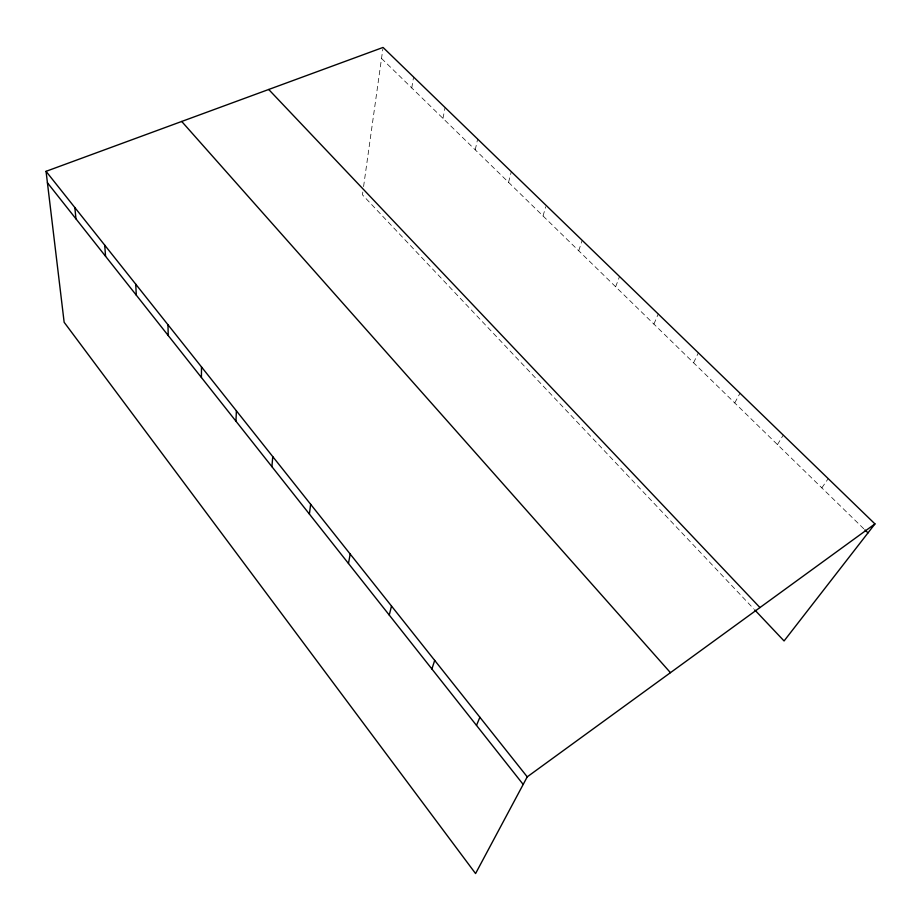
<?xml version="1.0" encoding="UTF-8"?>
<svg xmlns="http://www.w3.org/2000/svg" width="921" height="921" viewBox="0 0 921 921"><rect width="100%" height="100%" fill="white"/><g stroke="black" fill="none" stroke-linecap="round" stroke-linejoin="round"><path stroke-width="0.69" stroke-dasharray="4.61 3.45" d="M362.816 192.075L362.437 194.815L753.792 608.908M363.576 186.606L382.871 48.813M411.756 87.932L413.575 76.996M442.978 118.383L445.085 107.527M475.224 149.835L477.654 139.059M508.553 182.346L511.316 171.674M543.033 215.963L545.75 206.73M578.71 250.765L582.199 240.335M615.642 286.788L619.534 276.507M653.91 324.1L658.239 313.992M693.582 362.793L698.36 352.858M734.739 402.926L740.012 393.198M777.462 444.601L783.264 435.092M821.843 487.877L828.209 478.632M381.524 58.449L863.886 528.884"/><path stroke-width="1.38" d="M201.423 377.518L201.503 366.949M235.949 421.196L236.398 410.858M271.914 466.671L272.754 456.609M309.387 514.056L310.653 504.305M348.46 563.479L350.199 554.074M389.261 615.078L391.506 606.053M431.903 668.991L434.7 660.392M476.491 725.391L479.887 717.275M874.95 523.911L527.238 776.852L475.57 873.557L64.148 322.281L46.05 171.329L383.055 47.443L874.95 523.911L784.07 640.947L754.771 609.944M864.911 529.886L867.985 532.879M268.702 89.475L759.952 607.561M181.713 121.457L670.442 672.675M46.05 171.329L527.238 776.852M47.42 182.761L523.186 784.439M74.843 207.547L75.959 218.864M104.706 245.147L105.57 256.303M135.732 284.186L136.296 295.169M167.967 324.756L168.232 335.543"/></g></svg>
